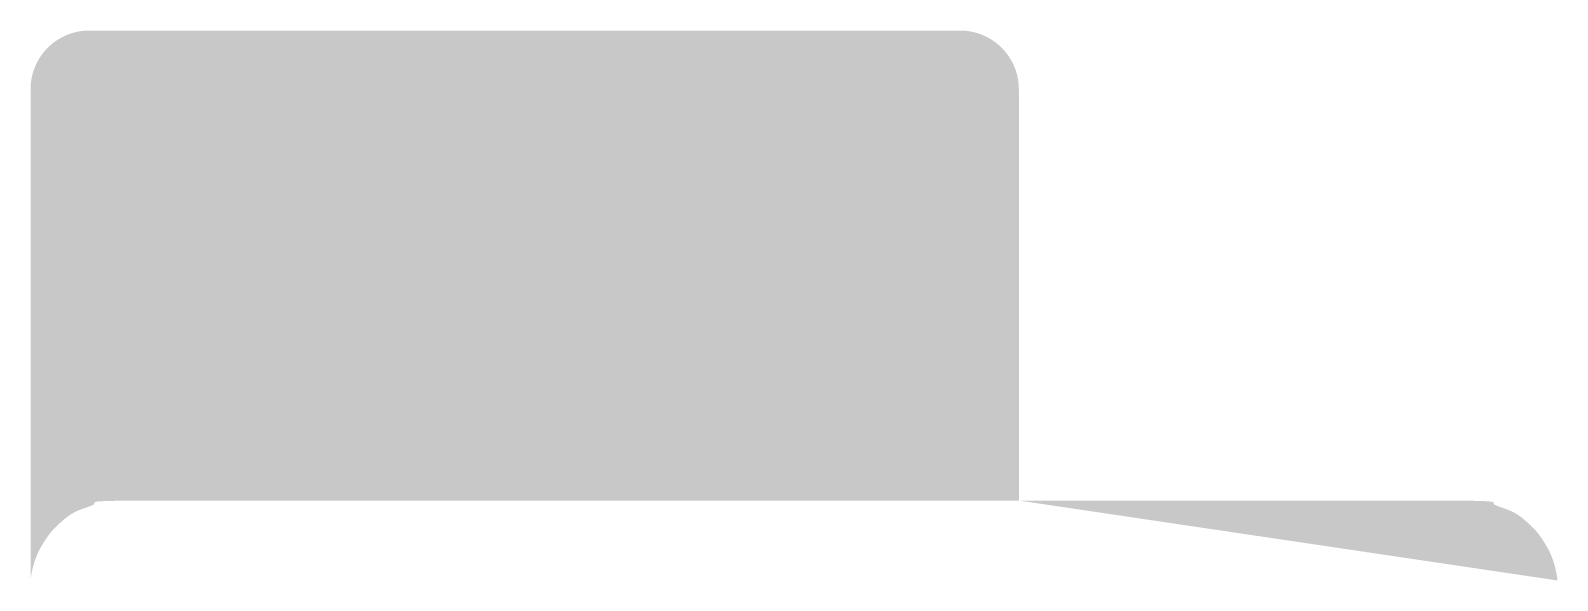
# Model space of a CAD drawing. Header units: millimetres. Extents: x 56222 to 3066687, y -650199 to -121287.
# Drawn here: x 132547.8 to 132625.7, y -183498.9 to -183470.8 of the extents above; entities that cross this region are included whole.
import ezdxf

# ---------------------------------------------------------------- set-up
doc = ezdxf.new("R2010")
doc.units = ezdxf.units.MM
doc.header["$MEASUREMENT"] = 0
doc.layers.add('AR HATCH-7', color=7, linetype='Continuous')

msp = doc.modelspace()

# ---------------------------------------------------------------- hatches: boundary and pattern name
at = {"layer": 'AR HATCH-7', "lineweight": 30, "true_color": 0xccac9e}
h = msp.add_hatch(color=253, dxfattribs=at)
h.dxf.hatch_style = 1
edge = h.paths.add_edge_path()
edge.add_spline(control_points=[(132598.238, -183494.768), (132598.238, -183484.266), (132598.238, -183473.763)], knot_values=[5.141434, 5.141434, 5.141434, 6.141434, 6.141434, 6.141434], weights=[1, 1, 1], degree=2, periodic=0)
edge.add_spline(control_points=[(132598.238, -183473.763), (132598.237, -183470.763), (132595.237, -183470.763)], knot_values=[3.570796, 3.570796, 3.570796, 5.141434, 5.141434, 5.141434], weights=[1, 0.707163, 1], degree=2, periodic=0)
edge.add_spline(control_points=[(132595.237, -183470.763), (132573.039, -183470.764), (132550.761, -183470.764)], knot_values=[2.570796, 2.570796, 2.570796, 3.570796, 3.570796, 3.570796], weights=[1, 1, 1], degree=2, periodic=0)
edge.add_spline(control_points=[(132550.761, -183470.764), (132547.761, -183470.764), (132547.761, -183473.764)], knot_values=[1, 1, 1, 2.570796, 2.570796, 2.570796], weights=[1, 0.707107, 1], degree=2, periodic=0)
edge.add_spline(control_points=[(132547.761, -183473.764), (132547.761, -183486.766), (132547.761, -183498.85)], knot_values=[0, 0, 0, 1, 1, 1], weights=[1, 1, 1], degree=2, periodic=0)
edge.add_spline(control_points=[(132547.761, -183498.85), (132548.176, -183494.768), (132552.279, -183494.768), (132586.754, -183494.768), (132621.229, -183494.768), (132625.333, -183494.768), (132625.747, -183498.85)], knot_values=[0, 0, 0, 1.469565, 1.469565, 2.469565, 2.469565, 3.939131, 3.939131, 3.939131], weights=[1, 0.741977, 1, 1, 1, 0.741977, 1], degree=2, periodic=0)

doc.saveas('drawing.dxf')
